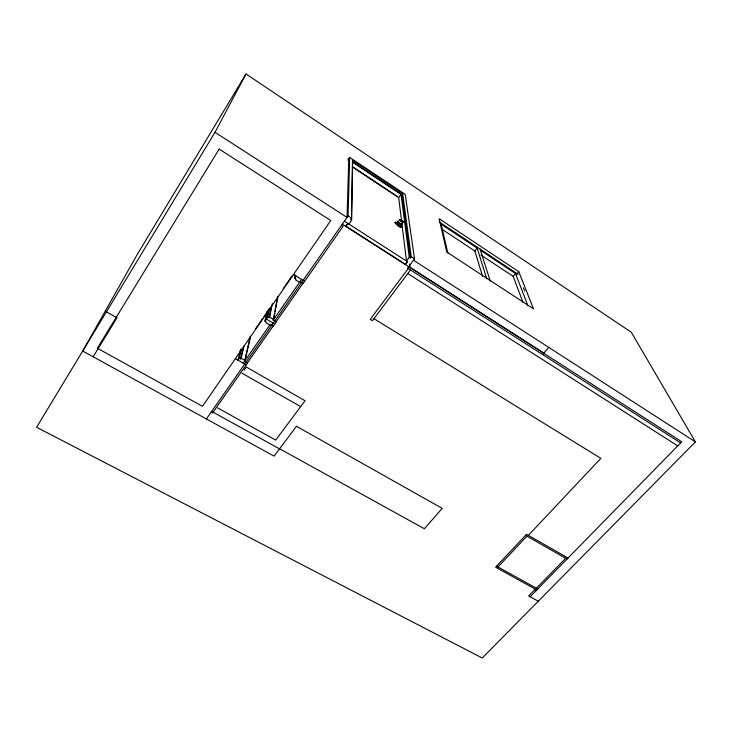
<?xml version="1.0" encoding="UTF-8"?>
<svg xmlns="http://www.w3.org/2000/svg" width="732" height="732" viewBox="0 0 732 732"><rect width="100%" height="100%" fill="white"/><g stroke="black" fill="none" stroke-linecap="round" stroke-linejoin="round"><path stroke-width="1.1" d="M351.635 220.14L350.564 219.444L351.47 218.136L352.495 160.189L402.627 193.541L411.238 256.703L410.304 257.957L409.27 257.289L401.017 194.355L352.623 162.193L351.635 220.14L348.899 224.047M206.406 418.96L348.057 215.931L349.658 157.398L405.244 194.392L414.513 258.817L407.578 268.086L680.623 442.933M398.62 223.37L397.897 223.489L400.148 224.815M400.166 224.651L401.914 226.453A3.852 0.97 36.6 0 1 402.014 227.295L399.882 226.71A4.493 1.135 36.6 0 1 397.714 225.291L395.372 222.958A3.852 0.97 36.6 0 1 395.289 222.125L397.43 222.729A4.493 1.135 36.6 0 1 398.501 223.361L399.352 224.55M299.544 282.314L295.49 279.834L295.975 279.139L294.621 278.306L295.133 274.948M277.968 296.176L273.667 319.472L269.651 317.084L272.277 303.615M243.207 363.2L270.264 324.349L273.301 326.152L276.248 321.943L273.201 320.14L274.518 313.333M274.857 311.21L277.62 296.597M269.614 308.081L267.857 316.965L269.193 317.752L271.362 306.644M268.406 309.06L266.393 319.079L274.775 324.056M269.797 325.017L265.798 322.647L266.256 321.979L264.929 321.192L266.97 311.127M250.225 336.72L244.607 361.187L247.617 362.916L212.646 412.958L211.164 412.143M250.554 336.327L245.055 360.547L241.093 358.268L243.985 346.026M241.45 349.329L239.337 358.149L240.654 358.909L243.527 346.767M240.599 349.109L237.927 360.171L239.337 358.149M214.998 132.3L246.034 73.978L631.304 332.246L695.4 441.899L482.26 658.022L36.6 427.287L214.998 132.3L347.032 217.395L348.816 158.652L349.265 158.954M246.034 73.978L137.433 254.15L82.707 351.04L274.052 456.109L279.496 448.872L211.685 411.402M93.138 356.768L117.01 317.789L106.122 311.631M347.865 160.043L349.658 157.398M255.743 328.512L257.637 325.767M258.899 323.937L262.687 318.457M263.95 316.627L265.844 313.882M283.247 288.673L292.05 275.927M264.929 321.192L267.857 316.965M294.621 278.306L296.158 276.101M240.654 358.909L241.093 358.268M269.193 317.752L269.651 317.084M273.201 320.14L301.566 279.414M244.104 370.227L246.327 367.043L305.061 400.724L275.699 440.106L217.715 407.934M345.742 226.325L347.819 223.361M348.002 223.47L346.026 226.289L405.318 264.307L407.34 261.599M401.603 221.403L398.684 197.622L401.017 194.355M410.304 257.957L401.85 194.63L402.627 193.541M409.27 257.289L406.47 261.05L401.886 223.672M405.382 264.563L407.504 261.708L344.406 221.165M408.255 268.516L370.236 319.344L372.442 320.698L410.496 269.952M482.626 276.55L474.903 251.03L477.173 248.093L441.149 224.193L447.856 253.135M523.069 302.581L513.178 276.367L515.484 273.512L480.439 250.262M516.893 274.052L518.805 271.691L439.118 218.703L446.776 252.037L533.482 308.831L518.805 271.691M398.62 223.58L398.318 223.443A4.493 1.135 36.6 0 0 397.32 222.885L395.17 222.281A3.852 0.97 36.6 0 0 395.262 223.114L397.604 225.447A4.493 1.135 36.6 0 0 399.764 226.865L401.905 227.451A3.852 0.97 36.6 0 0 401.804 226.609L400.13 224.944M400.624 224.029L398.812 223.077M542.577 354.535L548.716 347.371M398.757 222.592L399.114 223.26A2.169 0.54 36.6 0 0 400.587 224.285L401.292 224.486A1.876 0.467 36.6 0 0 401.438 224.303M497.961 566.971L526.939 536.163M528.632 535.083L600.844 458.333L373.951 318.685M536.391 588.235L565.671 558.269M530.151 596.745L681.776 441.762L342.329 224.138M400.084 224.761L399.626 224.669M398.501 221.952L398.208 221.915A1.876 0.467 36.6 0 0 398.263 222.528L398.803 223.095M398.327 221.942L398.199 221.933A1.876 0.467 36.6 0 0 398.272 222.51M402.792 222.098L402.527 221.183M398.51 221.091L398.135 221.037A2.416 0.604 36.6 0 0 398.217 221.796L399.215 222.793A2.791 0.695 36.6 0 0 401.2 224.084L402.106 224.34A2.416 0.604 36.6 0 0 402.014 223.58M402.637 222.061L403.012 222.071A1.903 0.467 36.6 0 0 402.957 221.54M399.91 224.806L399.333 224.514M400.13 220.314L400.77 220.945A2.086 0.512 36.6 0 0 402.252 221.906L402.737 222.098M398.62 221.476L398.007 221.348A2.342 0.586 36.6 0 0 398.089 222.08L398.428 222.684M400.395 219.646L400.029 220.213M402.536 222.025L402.316 221.933A2.196 0.54 36.6 0 1 400.761 220.908M400.642 219.847L399.681 219.518A2.086 0.512 36.6 0 0 399.754 220.167L400.614 221.018A2.406 0.595 36.6 0 0 402.325 222.144L403.103 222.363A2.086 0.512 36.6 0 0 403.021 221.705L402.701 221.366M538.285 601.21L528.65 595.921L534.598 589.827L536.098 590.66M496.571 566.193L537.746 588.986M536.785 589.965L495.628 567.208L526.518 534.314L568.032 558.031M242.027 373.183L300.651 406.635M525.53 535.367L567.035 559.047M244.68 361.077L247.544 362.724L273.073 326.17L270.19 324.459M235.356 358.689L246.208 364.929M273.274 320.03L276.165 321.741L302.874 283.531L299.946 281.738M293.505 274.473L304.64 281.308M300.029 281.619L303.112 283.504L343.07 226.325L341.505 225.319M407.806 273.539L677.731 445.898M543.986 353.19L410.158 267.381L409.728 264.069M348.057 215.931L351.47 218.136M411.238 256.703L414.513 258.817M413.47 260.208L695.4 441.899M353.346 167.271L397.485 196.542M352.229 166.823L398.684 197.622M441.744 229.089L474.903 251.03M481.006 255.075L513.178 276.367M352.678 161.937L401.85 194.63M439.41 222.071L518.164 274.354M402.426 221.082L402.106 220.808A2.416 0.595 36.6 0 0 400.459 219.737L399.901 219.536A1.903 0.467 36.6 0 0 399.974 220.131L400.175 220.378M398.281 222.308L399.059 223.04A2.708 0.677 36.6 0 0 400.98 224.303L401.859 224.55A2.342 0.586 36.6 0 0 401.767 223.809L401.584 223.58M523.435 287.832L524.652 290.943M515.484 273.512L527.946 305.848M480.055 249.054L490.23 281.051M476.797 246.894L486.716 278.755M402.097 220.671A2.086 0.512 36.6 0 0 400.624 219.701A2.196 0.54 36.6 0 1 402.17 220.762M219.152 149.108L97.338 348.222L202.471 406.315L330.763 220.524L219.152 149.108M296.469 426.289L279.587 448.753L424.368 528.76L442.201 508.374L296.469 426.289"/></g></svg>
